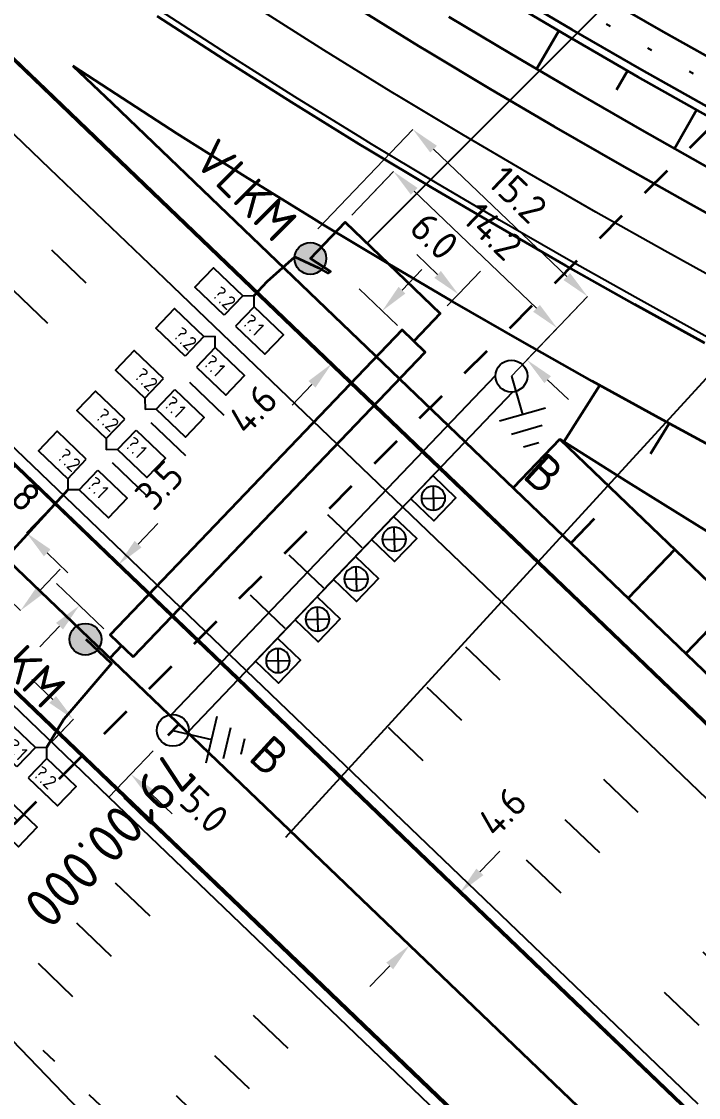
# Model space of a CAD drawing. Header units: metres. Extents: x 134219 to 139178, y 438661 to 444352.
# Drawn here: x 138218.7 to 138261.2, y 439516.9 to 439584.4 of the extents above; entities that cross this region are included whole.
import ezdxf
from ezdxf.enums import TextEntityAlignment as Align

# ---------------------------------------------------------------- set-up
doc = ezdxf.new("R2010")
doc.units = ezdxf.units.M
for name, pattern in [('13strp', [4, 1, -3]), ('30270strp', [3, 0.3, -2.7]), ('39strp', [12, 3, -9]), ('XX-FASEGRENS', [4, 2, -2])]:
    doc.linetypes.add(name, pattern=pattern)
doc.layers.get('DEFPOINTS').update_dxf_attribs({"color": 193})
for name, color, linetype, lineweight in [('N-WE-KG-FASEGRENS-G', 7, 'XX-FASEGRENS', 35), ('N-WE-KL-DATA-S', 10, 'Continuous', 25), ('N-WE-KL-DATA-T18', 1, 'Continuous', 18), ('N-WE-KL-DATA-T25', 7, 'Continuous', 25), ('N-WE-KL-ET_AARDING-S', 7, 'Continuous', 25), ('N-WE-KL-ET_AARDING_AARDELECTRODE-T18', 10, 'Continuous', 18), ('N-WE-KL-ET_AARDING_AARDELECTRODE-T25', 7, 'Continuous', 25), ('N-WE-KL-ET_HULPSTUK_MOF-S', 10, 'Continuous', 25), ('N-WE-KL-ET_LS_HULPSTUK_MOF-T18', 10, 'Continuous', 18), ('N-WE-KL-ET_LS_HULPSTUK_MOF-T25', 7, 'Continuous', 25), ('N-WE-KL-ET_LS_OV_KABEL-G', 10, 'KL-LS-OV-N', 35), ('N-WE-KL-ET_LS_OV_KABEL-M', 7, 'Continuous', 18), ('N-WE-KL-ET_MANTELBUIS-G', 10, 'Continuous', 35), ('N-WE-KL-MONITORING-T18', 1, 'Continuous', 25), ('N-WE-VW-BEWEGWIJZERING_DRAAGCONSTRUCTIE-PORTAAL-S', 10, 'Continuous', 25), ('N-WE-VW-BEWEGWIJZERING_DRAAGCONSTRUCTIE_PORTAAL_POER-S', 7, 'Continuous', 25), ('N-WE-VW-VS-S', 160, 'Continuous', 25), ('N-WE-VW-VS-T18', 10, 'Continuous', 18), ('N-WE-VW-VS-T25', 7, 'Continuous', 25), ('Utd-ondergr-nw', 8, '13strp', 35), ('X-XX-AL-AANPIJLING-S', 7, 'Continuous', 25)]:
    doc.layers.add(name, color=color, linetype=linetype, lineweight=lineweight)
doc.layers.add('N-WE-KL-MONITORING-T25', color=2, linetype='Continuous')
doc.layers.add('Utd-weg-nw', color=8, linetype='Continuous')
doc.styles.add('alm a2ee v011$0$rtw_iso', font='NLCS-ISO.ttf')
doc.styles.add('ISO18', font='NLCS-ISO.ttf')
doc.styles.add('ISO25', font='NLCS-ISO.ttf')
doc.styles.add('NLCS-ISO', font='NLCS-ISO.ttf')
doc.styles.add('NLCS_18', font='NLCS-ISO.ttf', dxfattribs={"height": 1.8})
doc.linetypes.add('KL-LS-OV-N', pattern='A,4,-1,[103,NLCS.SHX,S=0.75,R=0,X=0,Y=0],-1,4,-1.5,["0V",Standard,S=1,R=0,X=0,Y=-0.5],-3', length=14.5)
doc.dimstyles.new('NLCS_t18_pijl_Dimension_l3_h1', dxfattribs={"dimtxt": 1.8, "dimasz": 1.8, "dimexe": 2, "dimexo": 2, "dimgap": 0.7, "dimtad": 1, "dimdec": 1, "dimzin": 0, "dimdsep": 46, "dimtxsty": 'NLCS_18', "dimcen": 2.5, "dimdle": 2, "dimclrd": 256, "dimclre": 256, "dimclrt": 256, "dimadec": 1, "dimazin": 0, "dimtfac": 1, "dimtdec": 1, "dimtofl": 0, "dimtmove": 1, "dimatfit": 0, "dimfxl": 0, "dimtolj": 1, "dimtzin": 0, "dimlwd": 18, "dimlwe": 18, "dimarcsym": 0})

# ---------------------------------------------------------------- blocks, each defined once
blk = doc.blocks.new('SVW-BEWEGWIJZERING_DRAAGCONSTRUCTIE_PORTAAL_SIGNALERING (A2 79.100 HRL)')
for points in [[(-0.999, 0.04), (-21.341, -21.233)], [(0.085, -0.996), (-20.256, -22.27)]]:
    blk.add_lwpolyline(points)
blk = doc.blocks.new('SKL-DATA_SIGNAALGEVER_DYNAMISCH-SO')
blk.add_line((0, 2), (0, -2))
blk.add_lwpolyline([(0, -1), (0, 1), (-2, 1), (-2, -1)], close=True)
for points in [[(-0.47, -0.53), (-1.53, 0.53)], [(-0.47, 0.53), (-1.53, -0.53)]]:
    blk.add_lwpolyline(points)
blk.add_circle((-1, 0), 0.75)
at = {"layer": 'N-WE-KL-DATA-T18', "linetype": 'ByBlock', "style": 'NLCS-ISO', "flags": 1}
for tag, p in [('LEVERANCIER', (0, -6.431)), ('BEHOREND_BIJ_PORTAAL_(CONSTRUCTIENUMMER)', (0, -10.215)), ('LOCATIE', (0, -14)), ('TYPE_SIGNAALGEVER', (0, -17.784)), ('PB-ADRES', (0, -21.569)), ('RIJSTROOK_(1,2,3,ETC.)', (0, -25.353)), ('BPS-CODERING', (0, -29.138)), ('OVERIGE_OPMERKING(EN)_1', (0, -32.922)), ('OVERIGE_OPMERKING(EN)_2', (0, -36.707))]:
    blk.add_attdef(tag, p, '', height=1.8, dxfattribs=at)
at = {"layer": 'N-WE-KL-DATA-T25', "linetype": 'ByBlock', "style": 'NLCS-ISO'}
blk.add_attdef('OMSCHRIJVING_T.B.V._LEGENDA', (0, 4.715), '', height=2.5, dxfattribs=at)
blk = doc.blocks.new('SVW-TDI_HULP_DETECTIELUS-SO')
blk.add_line((0.5, 0.5), (0, 0))
at = {"color": 0, "linetype": 'ByBlock'}
blk.add_lwpolyline([(0.5, 2.192), (3.038, 2.192), (3.038, 0.5), (0.5, 0.5)], close=True, dxfattribs=at)
at = {"layer": 'N-WE-VW-VS-T18', "linetype": 'ByBlock', "style": 'NLCS-ISO', "flags": 1}
for tag, p in [('OMSCHRIJVING_LEGENDA', (7.741, -6.192)), ('NABIJ_PORTAAL', (7.741, -9.976)), ('LOCATIE', (7.741, -13.761)), ('RIJSTROKEN', (7.741, -17.545)), ('OVERIGE_OPMERKING(EN)_1', (7.741, -21.33)), ('OVERIGE_OPMERKING(EN)_2', (7.741, -25.114))]:
    blk.add_attdef(tag, p, '', height=1.8, dxfattribs=at)
at = {"layer": 'N-WE-VW-VS-T25', "linetype": 'ByBlock', "style": 'NLCS-ISO'}
blk.add_attdef('LUSNUMMER', text='', height=1.8, dxfattribs=at).set_placement((2.264, 1.346), align=Align.MIDDLE)
blk = doc.blocks.new('SKL-ET_HULP_VERGROTELUSKOPPELMOF-SO')
at = {"ltscale": 10}
h = blk.add_hatch(color=256, dxfattribs=at)
edge = h.paths.add_edge_path()
edge.add_arc((0, 0), 1, 0, 360)
blk.add_circle((0, 0), 1)
at = {"layer": 'N-WE-KL-ET_LS_HULPSTUK_MOF-T18', "style": 'NLCS-ISO', "flags": 1}
for tag, p in [('OMSCHRIJVING_LEGENDA', (0, -8.431)), ('CONSTRUCTIENUMMER', (0, -12.215)), ('LOCATIE', (0, -16)), ('AANTAL_LUSPAREN', (0, -19.784)), ('POSITIE_X', (0, -23.569)), ('POSITIE_Y', (0, -27.353)), ('OVERIGE_OPMERKING(EN)_1', (0, -31.138)), ('OVERIGE_OPMERKING(EN)_2', (0, -34.922))]:
    blk.add_attdef(tag, p, '', height=1.8, dxfattribs=at)
at = {"layer": 'N-WE-KL-ET_LS_HULPSTUK_MOF-T25', "style": 'NLCS-ISO'}
blk.add_attdef('SOORT_MOF', (0, 2.715), '', height=2.25, dxfattribs=at)
blk = doc.blocks.new('SKL-ET_AARDING_AARDELEKTRODE-SO (1)')
for points in [[(2.5, 1.5), (2.5, -1.5)], [(3.5, 1), (3.5, -1)], [(0, 0), (2.5, 0)], [(4.5, -0.5), (4.5, 0.5)]]:
    blk.add_lwpolyline(points)
at = {"layer": 'N-WE-KL-ET_AARDING_AARDELECTRODE-T18', "style": 'NLCS-ISO', "flags": 1}
for tag, p in [('OMSCHRIJVING_LEGENDA', (0, -8.635)), ('CONSTRUCTIENUMMER', (0, -12.42)), ('LOCATIE', (0, -16.204)), ('OVERIGE_OPMERKING(EN)_1', (0, -19.989)), ('OVERIGE_OPMERKING(EN)_2', (0, -23.773))]:
    blk.add_attdef(tag, p, '', height=1.8, dxfattribs=at)
at = {"layer": 'N-WE-KL-ET_AARDING_AARDELECTRODE-T25', "style": 'NLCS-ISO'}
blk.add_attdef('TYPE_SYMBOOL', (0, 4.405), '', height=2.25, dxfattribs=at)
blk = doc.blocks.new('SVW-BEWEGWIJZERING_DRAAGCONSTRUCTIE_PORTAAL_POER-SO (1)')
blk.add_circle((0, 0), 1)
at = {"layer": 'N-WE-KL-MONITORING-T18', "style": 'ISO18', "flags": 1}
for tag, p in [('OMSCHRIJVING_LEGENDA', (0, 28.559)), ('CONSTRUCTIENUMMER', (0, 24.775)), ('LOCATIE', (0, 20.99)), ('TYPE_POER', (0, 17.206)), ('POSITIE_POER', (0, 13.421)), ('OVERIGE_OPMERKING(EN)_1', (0, 9.637)), ('OVERIGE_OPMERKING(EN)_2', (0, 5.852))]:
    blk.add_attdef(tag, p, '', height=1.8, dxfattribs=at)
blk = doc.blocks.new('SVW-BEWEGWIJZERING_DRAAGCONSTRUCTIE_PORTAAL (1)')
blk.add_circle((0, 0), 1)
at = {"layer": 'N-WE-KL-MONITORING-T18', "style": 'ISO18', "flags": 1}
for tag, p in [('OMSCHRIJVING_LEGENDA', (9, -7.431)), ('CONSTRUCTIENUMMER', (9, -11.215)), ('LOCATIE', (9, -15)), ('LENGTE_PORTAAL', (9, -18.784)), ('TYPE_PORTAAL', (9, -22.569)), ('BPS-CODERING', (9, -26.353)), ('OVERIGE_OPMERKING(EN)_1', (9, -30.138)), ('OVERIGE_OPMERKING(EN)_2', (9, -33.922))]:
    blk.add_attdef(tag, p, '', height=1.8, dxfattribs=at)
blk = doc.blocks.new('*D505')
at = {"layer": 'DEFPOINTS', "color": 0, "transparency": 16777216}
for p in [(138246.256, 439529.756), (138243.091, 439526.455), (138243.091, 439526.455)]:
    blk.add_point(p, dxfattribs=at)
at = {"layer": 'N-WE-KL-ET_LS_OV_KABEL-M', "linetype": 'Continuous', "lineweight": 18, "transparency": 16777216}
for p, q in [((138247.502, 439531.056), (138248.748, 439532.355)), ((138241.845, 439525.155), (138240.599, 439523.856))]:
    blk.add_line(p, q, dxfattribs=at)
at = {"layer": 'N-WE-KL-ET_LS_OV_KABEL-M', "lineweight": 18, "transparency": 16777216}
for p, q in [((138246.256, 439529.756), (138244.813, 439531.141)), ((138243.091, 439526.455), (138241.647, 439527.839))]:
    blk.add_line(p, q, dxfattribs=at)
at = {"layer": 'N-WE-KL-ET_LS_OV_KABEL-M', "transparency": 16777216}
for points in [[(138247.286, 439531.263), (138247.719, 439530.848), (138246.256, 439529.756)], [(138241.628, 439525.363), (138242.062, 439524.948), (138243.091, 439526.455)]]:
    blk.add_solid(points, dxfattribs=at)
at = {"layer": 'N-WE-KL-ET_LS_OV_KABEL-M', "transparency": 16777216, "insert": (138248.904, 439534.83), "char_height": 1.8, "attachment_point": 5, "rotation": 46.20578, "style": 'NLCS_18'}
blk.add_mtext('\\A1;4.6', dxfattribs=at)
blk = doc.blocks.new('*D490')
at = {"layer": 'DEFPOINTS', "color": 0, "transparency": 16777216}
for p in [(138246.154, 439567.299), (138246.154, 439567.299), (138250.457, 439563.184)]:
    blk.add_point(p, dxfattribs=at)
at = {"layer": 'N-WE-KL-ET_LS_OV_KABEL-M', "linetype": 'Continuous', "lineweight": 18, "transparency": 16777216}
for p, q in [((138244.853, 439568.543), (138243.552, 439569.787)), ((138251.758, 439561.94), (138253.059, 439560.696))]:
    blk.add_line(p, q, dxfattribs=at)
at = {"layer": 'N-WE-KL-ET_LS_OV_KABEL-M', "lineweight": 18, "transparency": 16777216}
for p, q in [((138246.154, 439567.299), (138247.536, 439568.745)), ((138250.457, 439563.184), (138251.84, 439564.63))]:
    blk.add_line(p, q, dxfattribs=at)
at = {"layer": 'N-WE-KL-ET_LS_OV_KABEL-M', "transparency": 16777216}
for points in [[(138245.06, 439568.76), (138244.645, 439568.326), (138246.154, 439567.299)], [(138251.966, 439562.157), (138251.551, 439561.724), (138250.457, 439563.184)]]:
    blk.add_solid(points, dxfattribs=at)
at = {"layer": 'N-WE-KL-ET_LS_OV_KABEL-M', "transparency": 16777216, "insert": (138244.647, 439570.954), "char_height": 1.8, "attachment_point": 5, "rotation": 316.28344, "style": 'NLCS_18'}
blk.add_mtext('\\A1;6.0', dxfattribs=at)
blk = doc.blocks.new('*D491')
at = {"layer": 'DEFPOINTS', "color": 0, "transparency": 16777216}
for p in [(138242.079, 439575.004), (138242.079, 439575.004), (138252.359, 439565.174)]:
    blk.add_point(p, dxfattribs=at)
at = {"layer": 'N-WE-KL-ET_LS_OV_KABEL-M', "lineweight": 18, "transparency": 16777216}
for p, q in [((138242.079, 439575.004), (138240.697, 439573.558)), ((138252.359, 439565.174), (138250.977, 439563.728))]:
    blk.add_line(p, q, dxfattribs=at)
at = {"layer": 'N-WE-KL-ET_LS_OV_KABEL-M', "linetype": 'Continuous', "lineweight": 18, "transparency": 16777216}
blk.add_line((138251.058, 439566.418), (138243.38, 439573.76), dxfattribs=at)
at = {"layer": 'N-WE-KL-ET_LS_OV_KABEL-M', "transparency": 16777216}
for points in [[(138243.587, 439573.976), (138243.172, 439573.543), (138242.079, 439575.004)], [(138251.266, 439566.634), (138250.851, 439566.201), (138252.359, 439565.174)]]:
    blk.add_solid(points, dxfattribs=at)
at = {"layer": 'N-WE-KL-ET_LS_OV_KABEL-M', "transparency": 16777216, "insert": (138248.325, 439571.245), "char_height": 1.8, "attachment_point": 5, "rotation": 316.28344, "style": 'NLCS_18'}
blk.add_mtext('\\A1;14.2', dxfattribs=at)
blk = doc.blocks.new('*D492')
at = {"layer": 'DEFPOINTS', "color": 0, "transparency": 16777216}
for p in [(138243.298, 439577.646), (138243.298, 439577.646), (138254.261, 439567.163)]:
    blk.add_point(p, dxfattribs=at)
at = {"layer": 'N-WE-KL-ET_LS_OV_KABEL-M', "lineweight": 18, "transparency": 16777216}
for p, q in [((138243.298, 439577.646), (138241.916, 439576.201)), ((138254.261, 439567.163), (138252.879, 439565.717))]:
    blk.add_line(p, q, dxfattribs=at)
at = {"layer": 'N-WE-KL-ET_LS_OV_KABEL-M', "linetype": 'Continuous', "lineweight": 18, "transparency": 16777216}
blk.add_line((138252.961, 439568.407), (138244.599, 439576.402), dxfattribs=at)
at = {"layer": 'N-WE-KL-ET_LS_OV_KABEL-M', "transparency": 16777216}
for points in [[(138244.806, 439576.619), (138244.391, 439576.185), (138243.298, 439577.646)], [(138253.168, 439568.624), (138252.753, 439568.19), (138254.261, 439567.163)]]:
    blk.add_solid(points, dxfattribs=at)
at = {"layer": 'N-WE-KL-ET_LS_OV_KABEL-M', "transparency": 16777216, "insert": (138249.885, 439573.561), "char_height": 1.8, "attachment_point": 5, "rotation": 316.28344, "style": 'NLCS_18'}
blk.add_mtext('\\A1;15.2', dxfattribs=at)
blk = doc.blocks.new('*D493')
at = {"layer": 'DEFPOINTS', "color": 0, "transparency": 16777216}
for p in [(138241.372, 439566.256), (138241.372, 439566.256), (138238.209, 439562.949)]:
    blk.add_point(p, dxfattribs=at)
at = {"layer": 'N-WE-KL-ET_LS_OV_KABEL-M', "linetype": 'Continuous', "lineweight": 18, "transparency": 16777216}
for p, q in [((138242.616, 439567.557), (138243.86, 439568.858)), ((138236.965, 439561.648), (138235.721, 439560.347))]:
    blk.add_line(p, q, dxfattribs=at)
at = {"layer": 'N-WE-KL-ET_LS_OV_KABEL-M', "lineweight": 18, "transparency": 16777216}
for p, q in [((138241.372, 439566.256), (138239.926, 439567.639)), ((138238.209, 439562.949), (138236.764, 439564.331))]:
    blk.add_line(p, q, dxfattribs=at)
at = {"layer": 'N-WE-KL-ET_LS_OV_KABEL-M', "transparency": 16777216}
for points in [[(138242.399, 439567.765), (138242.833, 439567.35), (138241.372, 439566.256)], [(138236.748, 439561.855), (138237.182, 439561.44), (138238.209, 439562.949)]]:
    blk.add_solid(points, dxfattribs=at)
at = {"layer": 'N-WE-KL-ET_LS_OV_KABEL-M', "transparency": 16777216, "insert": (138233.255, 439560.083), "char_height": 1.8, "attachment_point": 5, "rotation": 46.28344, "style": 'NLCS_18'}
blk.add_mtext('\\A1;4.6', dxfattribs=at)
blk = doc.blocks.new('*D412')
at = {"layer": 'DEFPOINTS', "color": 0, "transparency": 16777216}
for p in [(138215.603, 439555.634, 1.414), (138215.603, 439555.634), (138219.048, 439552.321, 1.414)]:
    blk.add_point(p, dxfattribs=at)
at = {"layer": 'N-WE-KL-ET_LS_OV_KABEL-M', "linetype": 'Continuous', "lineweight": 18, "transparency": 16777216}
for p, q in [((138214.305, 439556.882), (138213.008, 439558.13)), ((138220.345, 439551.073), (138221.642, 439549.825))]:
    blk.add_line(p, q, dxfattribs=at)
at = {"layer": 'N-WE-KL-ET_LS_OV_KABEL-M', "lineweight": 18, "transparency": 16777216}
for p, q in [((138215.857, 439555.899), (138216.989, 439557.076)), ((138219.302, 439552.586), (138220.434, 439553.762))]:
    blk.add_line(p, q, dxfattribs=at)
at = {"layer": 'N-WE-KL-ET_LS_OV_KABEL-M', "transparency": 16777216}
for points in [[(138214.513, 439557.098), (138214.097, 439556.666), (138215.603, 439555.634)], [(138220.553, 439551.289), (138220.137, 439550.857), (138219.048, 439552.321)]]:
    blk.add_solid(points, dxfattribs=at)
at = {"layer": 'N-WE-KL-ET_LS_OV_KABEL-M', "transparency": 16777216, "insert": (138218.354, 439555.208), "char_height": 1.8, "attachment_point": 5, "rotation": 316.11349, "style": 'NLCS_18'}
blk.add_mtext('\\A1;4.8', dxfattribs=at)
blk = doc.blocks.new('*D413')
at = {"layer": 'DEFPOINTS', "color": 0, "transparency": 16777216}
for p in [(138218.665, 439547.447), (138218.665, 439547.447), (138216.007, 439544.683)]:
    blk.add_point(p, dxfattribs=at)
at = {"layer": 'N-WE-KL-ET_LS_OV_KABEL-M', "linetype": 'Continuous', "lineweight": 18, "transparency": 16777216}
for p, q in [((138219.913, 439548.744), (138221.161, 439550.041)), ((138214.759, 439543.386), (138213.512, 439542.089))]:
    blk.add_line(p, q, dxfattribs=at)
at = {"layer": 'N-WE-KL-ET_LS_OV_KABEL-M', "lineweight": 18, "transparency": 16777216}
for p, q in [((138218.665, 439547.447), (138217.224, 439548.833)), ((138216.007, 439544.683), (138214.566, 439546.07))]:
    blk.add_line(p, q, dxfattribs=at)
at = {"layer": 'N-WE-KL-ET_LS_OV_KABEL-M', "transparency": 16777216}
for points in [[(138219.697, 439548.952), (138220.129, 439548.536), (138218.665, 439547.447)], [(138214.543, 439543.594), (138214.976, 439543.178), (138216.007, 439544.683)]]:
    blk.add_solid(points, dxfattribs=at)
at = {"layer": 'N-WE-KL-ET_LS_OV_KABEL-M', "transparency": 16777216, "insert": (138211.138, 439541.929), "char_height": 1.8, "attachment_point": 5, "rotation": 46.11349, "style": 'NLCS_18'}
blk.add_mtext('\\A1;3.8', dxfattribs=at)
blk = doc.blocks.new('*D414')
at = {"layer": 'DEFPOINTS', "color": 0, "transparency": 16777216}
for p in [(138224.806, 439550.322), (138222.365, 439547.776), (138222.365, 439547.776)]:
    blk.add_point(p, dxfattribs=at)
at = {"layer": 'N-WE-KL-ET_LS_OV_KABEL-M', "linetype": 'Continuous', "lineweight": 18, "transparency": 16777216}
for p, q in [((138226.052, 439551.621), (138227.298, 439552.921)), ((138221.119, 439546.476), (138219.873, 439545.177))]:
    blk.add_line(p, q, dxfattribs=at)
at = {"layer": 'N-WE-KL-ET_LS_OV_KABEL-M', "lineweight": 18, "transparency": 16777216}
for p, q in [((138224.806, 439550.322), (138223.363, 439551.706)), ((138222.365, 439547.776), (138220.921, 439549.16))]:
    blk.add_line(p, q, dxfattribs=at)
at = {"layer": 'N-WE-KL-ET_LS_OV_KABEL-M', "transparency": 16777216}
for points in [[(138225.835, 439551.829), (138226.268, 439551.414), (138224.806, 439550.322)], [(138220.902, 439546.684), (138221.336, 439546.269), (138222.365, 439547.776)]]:
    blk.add_solid(points, dxfattribs=at)
at = {"layer": 'N-WE-KL-ET_LS_OV_KABEL-M', "transparency": 16777216, "insert": (138227.387, 439555.325), "char_height": 1.8, "attachment_point": 5, "rotation": 46.20578, "style": 'NLCS_18'}
blk.add_mtext('\\A1;3.5', dxfattribs=at)
blk = doc.blocks.new('*D415')
at = {"layer": 'DEFPOINTS', "color": 0, "transparency": 16777216}
for p in [(138221.989, 439540.632), (138221.989, 439540.632), (138225.596, 439537.183)]:
    blk.add_point(p, dxfattribs=at)
at = {"layer": 'N-WE-KL-ET_LS_OV_KABEL-M', "linetype": 'Continuous', "lineweight": 18, "transparency": 16777216}
for p, q in [((138220.688, 439541.876), (138219.387, 439543.12)), ((138226.897, 439535.939), (138228.198, 439534.695))]:
    blk.add_line(p, q, dxfattribs=at)
at = {"layer": 'N-WE-KL-ET_LS_OV_KABEL-M', "lineweight": 18, "transparency": 16777216}
for p, q in [((138221.989, 439540.632), (138220.607, 439539.187)), ((138225.596, 439537.183), (138224.214, 439535.738))]:
    blk.add_line(p, q, dxfattribs=at)
at = {"layer": 'N-WE-KL-ET_LS_OV_KABEL-M', "transparency": 16777216}
for points in [[(138220.895, 439542.093), (138220.481, 439541.659), (138221.989, 439540.632)], [(138227.104, 439536.156), (138226.689, 439535.722), (138225.596, 439537.183)]]:
    blk.add_solid(points, dxfattribs=at)
at = {"layer": 'N-WE-KL-ET_LS_OV_KABEL-M', "transparency": 16777216, "insert": (138230.212, 439534.983), "char_height": 1.8, "attachment_point": 5, "rotation": 316.28344, "style": 'NLCS_18'}
blk.add_mtext('\\A1;5.0', dxfattribs=at)

msp = doc.modelspace()

# ---------------------------------------------------------------- linework, layer by layer
at = {"layer": 'N-WE-KG-FASEGRENS-G'}
msp.add_line((138293.195, 439608.992), (138144.513, 439460.316), dxfattribs=at)
at = {"layer": 'N-WE-KL-ET_LS_OV_KABEL-G', "flags": 128}
for points, elevation in [([(138165.545, 439600.739), (138425.823, 439351.408), (138520.256, 439261.976), (138566.891, 439216.723), (138597.648, 439187.422)], 1.379), ([(138233.326, 439567.218), (138234.146, 439568.101), (138235.889, 439569.658), (138237.374, 439568.962), (138237.964, 439568.628), (138238.126, 439568.729), (138236.865, 439569.547), (138239.042, 439571.817), (138245.008, 439566.097), (138243.349, 439564.366)], 1.414), ([(138221.645, 439555.021), (138217.549, 439550.555)], 1.414), ([(138222.759, 439545.654), (138224.378, 439544.141), (138221.38, 439540.643), (138220.312, 439538.878)], 2.001)]:
    msp.add_lwpolyline(points, dxfattribs=dict(at, elevation=elevation))
msp.add_lwpolyline([(138225.01, 439545.239), (138224.278, 439544.475)], dxfattribs=at)
at = {"layer": 'N-WE-KL-ET_LS_OV_KABEL-M'}
for points, elevation in [([(138237.322, 439571.396), (138243.298, 439577.646)], 1.414), ([(138239.466, 439572.272), (138242.079, 439575.004)], 0.713), ([(138219.048, 439552.321), (138221.645, 439555.021)], 1.414)]:
    msp.add_lwpolyline(points, dxfattribs=dict(at, elevation=elevation))
for points in [[(138245.455, 439566.568), (138246.154, 439567.299)], [(138249.484, 439562.166), (138254.261, 439567.163)], [(138242.326, 439565.344), (138241.372, 439566.256)], [(138223.896, 439546.307), (138222.365, 439547.776)], [(138221.989, 439540.632), (138220.805, 439539.393)], [(138226.995, 439538.647), (138225.596, 439537.183)]]:
    msp.add_lwpolyline(points, dxfattribs=at)
at = {"layer": 'N-WE-KL-ET_MANTELBUIS-G', "flags": 128}
msp.add_lwpolyline([(138225.732, 439544.547), (138244.071, 439563.674), (138242.627, 439565.058), (138224.289, 439545.931)], close=True, dxfattribs=at)
at = {"layer": 'Utd-ondergr-nw', "color": 7, "linetype": 'Continuous'}
msp.add_line((138228.613, 439540.327), (138227.921, 439539.605), dxfattribs=at)
at = {"layer": 'Utd-ondergr-nw', "linetype": 'Continuous', "flags": 128}
for points in [[(138161.418, 439636.477), (138165.06, 439632.985), (138172.279, 439626.064), (138179.497, 439619.143), (138186.715, 439612.223), (138193.934, 439605.302), (138201.152, 439598.381), (138208.37, 439591.46), (138215.589, 439584.54), (138222.807, 439577.619), (138230.025, 439570.698), (138237.243, 439563.778), (138244.462, 439556.857), (138251.68, 439549.936), (138258.898, 439543.016), (138266.117, 439536.095), (138273.335, 439529.174), (138280.553, 439522.253), (138287.772, 439515.333)], [(138162.839, 439635.212), (138165.109, 439633.035), (138172.327, 439626.115), (138179.545, 439619.194), (138186.764, 439612.273), (138193.982, 439605.352), (138201.2, 439598.432), (138208.419, 439591.511), (138215.637, 439584.59), (138222.855, 439577.67), (138230.074, 439570.749), (138237.292, 439563.828), (138244.51, 439556.907), (138251.728, 439549.987), (138258.947, 439543.066), (138266.165, 439536.145), (138273.383, 439529.225), (138280.602, 439522.304), (138287.82, 439515.383)], [(138152.43, 439619.811), (138159.648, 439612.891), (138166.867, 439605.97), (138174.085, 439599.049), (138181.303, 439592.128), (138188.522, 439585.208), (138195.74, 439578.287), (138202.958, 439571.366), (138210.177, 439564.446), (138217.395, 439557.525), (138224.613, 439550.604), (138231.831, 439543.684), (138239.05, 439536.763), (138246.268, 439529.842), (138253.486, 439522.921), (138260.705, 439516.001)], [(138152.382, 439619.761), (138159.6, 439612.84), (138166.818, 439605.919), (138174.037, 439598.999), (138181.255, 439592.078), (138188.473, 439585.157), (138195.691, 439578.237), (138202.91, 439571.316), (138210.128, 439564.395), (138217.346, 439557.474), (138224.565, 439550.554), (138231.783, 439543.633), (138239.001, 439536.712), (138246.22, 439529.792), (138253.438, 439522.871), (138260.656, 439515.95)], [(138261.86, 439578.449), (138257.427, 439580.943), (138253.023, 439583.489), (138248.649, 439586.085)], [(138262.103, 439578.886), (138257.675, 439581.377), (138253.276, 439583.92), (138248.906, 439586.514)], [(138263.438, 439581.29), (138259.037, 439583.766), (138254.666, 439586.293)], [(138265.078, 439570.55), (138260.746, 439572.945), (138256.439, 439575.371), (138252.157, 439577.832), (138248.181, 439580.166), (138244.232, 439582.536), (138243.682, 439582.871), (138239.489, 439585.457)], [(138261.619, 439564.236), (138257.239, 439566.657), (138252.879, 439569.112), (138248.54, 439571.606), (138244.507, 439573.974), (138240.496, 439576.382), (138239.936, 439576.722), (138235.676, 439579.35), (138231.445, 439582.025), (138227.244, 439584.746)], [(138261.989, 439575.172), (138257.699, 439577.587), (138253.438, 439580.036), (138249.483, 439582.359), (138245.556, 439584.716)], [(138251.06, 439581.433), (138252.465, 439583.82)], [(138221.963, 439581.642), (138224.412, 439579.294), (138231.631, 439572.373), (138238.849, 439565.452), (138246.067, 439558.532), (138253.286, 439551.611), (138260.504, 439544.69), (138267.722, 439537.77), (138274.941, 439530.849), (138282.159, 439523.928), (138289.377, 439517.007), (138296.595, 439510.087), (138303.814, 439503.166), (138311.032, 439496.245), (138318.25, 439489.325), (138325.469, 439482.404), (138332.687, 439475.483), (138339.905, 439468.562), (138347.124, 439461.642), (138354.342, 439454.721), (138361.56, 439447.8), (138368.778, 439440.88), (138375.997, 439433.959), (138383.215, 439427.038)], [(138263.404, 439557.006), (138258.976, 439559.413), (138254.56, 439561.853), (138250.16, 439564.331), (138245.777, 439566.85), (138241.699, 439569.245), (138237.641, 439571.68), (138237.075, 439572.025), (138232.762, 439574.685), (138228.48, 439577.392), (138224.228, 439580.147), (138221.963, 439581.642)], [(138256.074, 439580.122), (138256.767, 439581.325)], [(138259.727, 439576.445), (138261.098, 439578.878)], [(138252.784, 439558.037), (138255.027, 439561.595)], [(138258.207, 439557.282), (138259.396, 439559.184)], [(138252.528, 439558.198), (138249.6, 439555.144)], [(138327.41, 439511.834), (138325.197, 439513.469), (138322.947, 439515.083), (138320.661, 439516.677), (138318.032, 439518.462), (138315.363, 439520.225), (138312.658, 439521.969), (138309.919, 439523.697), (138307.151, 439525.411), (138304.354, 439527.114), (138301.532, 439528.809), (138298.688, 439530.5), (138295.823, 439532.189), (138294.71, 439532.843), (138287.146, 439537.219), (138278.426, 439542.251), (138274.097, 439544.854), (138269.78, 439547.495), (138267.096, 439549.142), (138265.461, 439550.147), (138261.143, 439552.813), (138256.83, 439555.496), (138252.528, 439558.198)], [(138252.528, 439558.198), (138256.213, 439554.664), (138263.431, 439547.744), (138270.65, 439540.823), (138277.868, 439533.902), (138285.086, 439526.981), (138292.305, 439520.061), (138299.523, 439513.14), (138306.741, 439506.219), (138313.959, 439499.299), (138321.178, 439492.378), (138328.396, 439485.457), (138335.614, 439478.537), (138342.833, 439471.616), (138350.051, 439464.695), (138357.269, 439457.774), (138364.488, 439450.854), (138371.706, 439443.933), (138378.924, 439437.012), (138386.142, 439430.092), (138390.256, 439426.147), (138393.361, 439423.171), (138398.197, 439418.534)], [(138254.673, 439553.211), (138253.209, 439551.684)], [(138259.746, 439551.277), (138256.819, 439548.224)], [(138210.267, 439550.09), (138217.485, 439543.169), (138224.703, 439536.249), (138231.921, 439529.328), (138239.14, 439522.407), (138246.358, 439515.487), (138253.576, 439508.566), (138260.795, 439501.645), (138268.013, 439494.725), (138275.231, 439487.804), (138282.45, 439480.883), (138289.668, 439473.962), (138296.886, 439467.042), (138304.104, 439460.121), (138311.323, 439453.2), (138318.541, 439446.28), (138325.759, 439439.359), (138332.978, 439432.438), (138340.196, 439425.517), (138347.414, 439418.597), (138354.633, 439411.676), (138361.851, 439404.755), (138369.069, 439397.835), (138373.892, 439393.211)], [(138210.315, 439550.141), (138217.533, 439543.22), (138224.752, 439536.299), (138231.97, 439529.379), (138239.188, 439522.458), (138246.406, 439515.537), (138253.625, 439508.616), (138260.843, 439501.696), (138268.061, 439494.775), (138275.28, 439487.854), (138282.498, 439480.934), (138289.716, 439474.013), (138296.935, 439467.092), (138304.153, 439460.172), (138311.371, 439453.251), (138318.589, 439446.33), (138325.808, 439439.409), (138333.026, 439432.489), (138340.244, 439425.568), (138347.463, 439418.647), (138354.681, 439411.727), (138361.899, 439404.806), (138369.118, 439397.885), (138373.94, 439393.261)], [(138261.891, 439546.29), (138260.428, 439544.763)]]:
    msp.add_lwpolyline(points, dxfattribs=at)
at = {"layer": 'Utd-weg-nw', "linetype": '39strp', "flags": 128}
for points in [[(138073.359, 439711.277), (138073.631, 439711.016), (138080.849, 439704.096), (138088.068, 439697.175), (138095.286, 439690.254), (138102.504, 439683.334), (138109.722, 439676.413), (138116.941, 439669.492), (138124.159, 439662.572), (138131.377, 439655.651), (138138.596, 439648.73), (138145.814, 439641.809), (138153.032, 439634.889), (138160.251, 439627.968), (138167.469, 439621.047), (138174.687, 439614.127), (138181.905, 439607.206), (138189.124, 439600.285), (138196.342, 439593.364), (138203.56, 439586.444), (138210.779, 439579.523), (138217.997, 439572.602), (138225.215, 439565.682), (138232.434, 439558.761), (138239.652, 439551.84), (138246.87, 439544.92), (138254.088, 439537.999), (138261.307, 439531.078), (138268.525, 439524.157), (138275.743, 439517.237), (138282.962, 439510.316), (138290.18, 439503.395), (138297.398, 439496.475), (138304.617, 439489.554), (138311.835, 439482.633), (138319.053, 439475.713), (138326.271, 439468.792), (138333.49, 439461.871), (138340.708, 439454.95), (138347.926, 439448.03), (138355.145, 439441.109), (138362.363, 439434.188), (138369.581, 439427.268), (138376.8, 439420.347), (138384.018, 439413.426), (138388.856, 439408.788)], [(138070.937, 439708.751), (138071.209, 439708.49), (138078.427, 439701.569), (138085.645, 439694.649), (138092.864, 439687.728), (138100.082, 439680.807), (138107.3, 439673.887), (138114.518, 439666.966), (138121.737, 439660.045), (138128.955, 439653.124), (138136.173, 439646.204), (138143.392, 439639.283), (138150.61, 439632.362), (138157.828, 439625.442), (138165.047, 439618.521), (138172.265, 439611.6), (138179.483, 439604.679), (138186.701, 439597.759), (138193.92, 439590.838), (138201.138, 439583.917), (138208.356, 439576.997), (138215.575, 439570.076), (138222.793, 439563.155), (138230.011, 439556.235), (138237.23, 439549.314), (138244.448, 439542.393), (138251.666, 439535.472), (138258.884, 439528.552), (138266.103, 439521.631), (138273.321, 439514.71), (138280.539, 439507.79), (138287.758, 439500.869), (138294.976, 439493.948), (138302.194, 439487.028), (138309.413, 439480.107), (138316.631, 439473.186), (138323.849, 439466.265), (138331.067, 439459.345), (138338.286, 439452.424), (138345.504, 439445.503), (138352.722, 439438.583), (138359.941, 439431.662), (138367.159, 439424.741), (138374.377, 439417.82), (138381.596, 439410.9), (138386.428, 439406.267)], [(138068.514, 439706.225), (138068.786, 439705.964), (138076.005, 439699.043), (138083.223, 439692.122), (138090.441, 439685.202), (138097.66, 439678.281), (138104.878, 439671.36), (138112.096, 439664.439), (138119.315, 439657.519), (138126.533, 439650.598), (138133.751, 439643.677), (138140.969, 439636.757), (138148.188, 439629.836), (138155.406, 439622.915), (138162.624, 439615.994), (138169.843, 439609.074), (138177.061, 439602.153), (138184.279, 439595.232), (138191.498, 439588.312), (138198.716, 439581.391), (138205.934, 439574.47), (138213.152, 439567.55), (138220.371, 439560.629), (138227.589, 439553.708), (138234.807, 439546.787), (138242.026, 439539.867), (138249.244, 439532.946), (138256.462, 439526.025), (138263.681, 439519.105), (138270.899, 439512.184), (138278.117, 439505.263), (138285.335, 439498.343), (138292.554, 439491.422), (138299.772, 439484.501), (138306.99, 439477.58), (138314.209, 439470.66), (138321.427, 439463.739), (138328.645, 439456.818), (138335.864, 439449.898), (138343.082, 439442.977), (138350.3, 439436.056), (138357.518, 439429.135), (138364.737, 439422.215), (138371.955, 439415.294), (138379.173, 439408.373), (138384, 439403.746)], [(138207.291, 439546.986), (138214.509, 439540.066), (138221.727, 439533.145), (138228.946, 439526.224), (138236.164, 439519.303), (138243.382, 439512.383), (138250.6, 439505.462), (138257.819, 439498.541), (138265.037, 439491.621), (138272.255, 439484.7), (138279.474, 439477.779), (138286.692, 439470.859), (138293.91, 439463.938), (138301.129, 439457.017), (138308.347, 439450.096), (138315.565, 439443.176), (138322.783, 439436.255), (138330.002, 439429.334), (138337.22, 439422.414), (138344.438, 439415.493), (138351.657, 439408.572), (138358.875, 439401.651), (138366.093, 439394.731), (138370.917, 439390.106)], [(138204.868, 439544.46), (138212.087, 439537.539), (138219.305, 439530.618), (138226.523, 439523.698), (138233.742, 439516.777), (138240.96, 439509.856), (138248.178, 439502.936), (138255.396, 439496.015), (138262.615, 439489.094), (138269.833, 439482.174), (138277.051, 439475.253), (138284.27, 439468.332), (138291.488, 439461.411), (138298.706, 439454.491), (138305.925, 439447.57), (138313.143, 439440.649), (138320.361, 439433.729), (138327.579, 439426.808), (138334.798, 439419.887), (138342.016, 439412.966), (138349.234, 439406.046), (138356.453, 439399.125), (138363.671, 439392.204), (138368.496, 439387.579)], [(138202.446, 439541.933), (138209.664, 439535.013), (138216.883, 439528.092), (138224.101, 439521.171), (138231.319, 439514.251), (138238.538, 439507.33), (138245.756, 439500.409), (138252.974, 439493.489), (138260.193, 439486.568), (138267.411, 439479.647), (138274.629, 439472.726), (138281.847, 439465.806), (138289.066, 439458.885), (138296.284, 439451.964), (138303.502, 439445.044), (138310.721, 439438.123), (138317.939, 439431.202), (138325.157, 439424.281), (138332.376, 439417.361), (138339.594, 439410.44), (138346.812, 439403.519), (138354.03, 439396.599), (138361.249, 439389.678), (138366.074, 439385.051)]]:
    msp.add_lwpolyline(points, dxfattribs=at)
at = {"layer": 'Utd-weg-nw', "linetype": '30270strp', "flags": 128}
msp.add_lwpolyline([(138450.822, 439496.507), (138450.642, 439496.721), (138450.134, 439497.328), (138448.806, 439498.858), (138447.428, 439500.342), (138445.999, 439501.778), (138444.522, 439503.165), (138443.151, 439504.371), (138441.743, 439505.535), (138440.299, 439506.655), (138438.822, 439507.73), (138437.313, 439508.759), (138435.772, 439509.741), (138434.203, 439510.676), (138432.605, 439511.561), (138430.98, 439512.397), (138429.331, 439513.183), (138427.554, 439513.961), (138425.753, 439514.681), (138423.929, 439515.341), (138422.084, 439515.942), (138420.736, 439516.344), (138418.48, 439516.96), (138416.209, 439517.511), (138413.922, 439517.996), (138411.622, 439518.415), (138410.451, 439518.602), (138407.503, 439519.071), (138404.561, 439519.58), (138401.626, 439520.127), (138398.274, 439520.801), (138394.933, 439521.527), (138391.604, 439522.303), (138388.286, 439523.13), (138384.982, 439524.008), (138381.691, 439524.935), (138378.415, 439525.913), (138375.154, 439526.94), (138371.909, 439528.016), (138368.681, 439529.142), (138365.47, 439530.317), (138362.278, 439531.541), (138359.104, 439532.813), (138355.951, 439534.134), (138352.817, 439535.502), (138349.12, 439537.19), (138345.454, 439538.945), (138343.591, 439539.858), (138334.611, 439544.257), (138325.63, 439548.656), (138316.65, 439553.056), (138307.67, 439557.455), (138298.689, 439561.854), (138289.709, 439566.253), (138282.614, 439569.729), (138280.706, 439570.669), (138276.182, 439572.946), (138271.684, 439575.275), (138267.213, 439577.656), (138262.77, 439580.088), (138258.356, 439582.572), (138253.971, 439585.107), (138249.615, 439587.692), (138245.29, 439590.328), (138240.995, 439593.013), (138236.732, 439595.748), (138232.501, 439598.532), (138228.302, 439601.366), (138224.136, 439604.247), (138220.004, 439607.177), (138215.907, 439610.154), (138211.844, 439613.179), (138208.815, 439615.482), (138207.816, 439616.25), (138203.824, 439619.368), (138199.869, 439622.532), (138195.95, 439625.741), (138192.069, 439628.996), (138188.226, 439632.295), (138185.674, 439634.53), (138183.139, 439636.784), (138181.671, 439638.1), (138180.679, 439638.988), (138173.233, 439645.662), (138165.786, 439652.336), (138158.339, 439659.011), (138155.673, 439661.4), (138150.892, 439665.685), (138143.445, 439672.359), (138135.998, 439679.033), (138134.048, 439680.781), (138128.551, 439685.707), (138124.828, 439689.044), (138121.104, 439692.381), (138120.655, 439692.784), (138113.657, 439699.055), (138112.198, 439700.359)], dxfattribs=at)
at = {"layer": 'Utd-weg-nw', "linetype": 'Continuous', "flags": 128}
for points in [[(138155.524, 439637.487), (138162.742, 439630.567), (138169.96, 439623.646), (138177.179, 439616.725), (138184.397, 439609.804), (138191.615, 439602.884), (138198.833, 439595.963), (138206.052, 439589.042), (138213.27, 439582.122), (138220.488, 439575.201), (138227.707, 439568.28), (138234.925, 439561.36), (138242.143, 439554.439), (138249.362, 439547.518), (138256.58, 439540.597), (138263.798, 439533.677), (138271.016, 439526.756), (138278.235, 439519.835), (138285.453, 439512.915)], [(138152.915, 439620.317), (138160.133, 439613.396), (138167.351, 439606.475), (138174.569, 439599.554), (138181.788, 439592.634), (138189.006, 439585.713), (138196.224, 439578.792), (138203.443, 439571.872), (138210.661, 439564.951), (138217.879, 439558.03), (138225.098, 439551.11), (138232.316, 439544.189), (138239.534, 439537.268), (138246.752, 439530.347), (138253.971, 439523.427), (138261.189, 439516.506)], [(138261.811, 439564.587), (138257.434, 439567.006), (138253.077, 439569.46), (138248.741, 439571.952), (138244.711, 439574.318), (138240.703, 439576.724), (138240.144, 439577.064), (138235.887, 439579.689), (138231.66, 439582.362), (138227.463, 439585.081)], [(138263.468, 439567.612), (138259.115, 439570.019), (138254.782, 439572.459), (138250.474, 439574.935), (138246.471, 439577.285), (138242.494, 439579.673), (138241.939, 439580.01), (138237.715, 439582.615), (138233.52, 439585.267)], [(138209.782, 439549.585), (138217, 439542.664), (138224.219, 439535.743), (138231.437, 439528.823), (138238.655, 439521.902), (138245.874, 439514.981), (138253.092, 439508.061), (138260.31, 439501.14), (138267.528, 439494.219), (138274.747, 439487.299), (138281.965, 439480.378), (138289.183, 439473.457), (138296.402, 439466.536), (138303.62, 439459.616), (138310.838, 439452.695), (138318.057, 439445.774), (138325.275, 439438.854), (138332.493, 439431.933), (138339.711, 439425.012), (138346.93, 439418.091), (138354.148, 439411.171), (138361.366, 439404.25), (138368.585, 439397.329), (138373.408, 439392.705)], [(138199.972, 439539.353), (138206.915, 439532.145), (138213.858, 439524.938), (138220.802, 439517.73), (138227.745, 439510.522), (138234.688, 439503.315), (138241.631, 439496.107), (138248.574, 439488.899), (138255.518, 439481.692), (138262.461, 439474.484), (138269.404, 439467.277), (138276.622, 439460.356), (138283.841, 439453.435), (138291.059, 439446.514), (138298.277, 439439.594), (138305.495, 439432.673), (138312.714, 439425.752)]]:
    msp.add_lwpolyline(points, dxfattribs=at)
at = {"layer": 'Utd-weg-nw', "linetype": '13strp', "flags": 128}
msp.add_lwpolyline([(138199.868, 439539.245), (138207.086, 439532.324), (138214.305, 439525.403), (138221.523, 439518.483), (138228.741, 439511.562), (138235.96, 439504.641), (138243.178, 439497.72), (138250.396, 439490.8), (138257.615, 439483.879), (138264.833, 439476.958), (138272.051, 439470.038), (138279.269, 439463.117), (138286.488, 439456.196), (138293.706, 439449.275), (138300.924, 439442.355), (138308.143, 439435.434), (138315.361, 439428.513), (138322.579, 439421.593), (138329.798, 439414.672), (138337.016, 439407.751), (138344.234, 439400.831), (138351.452, 439393.91), (138358.671, 439386.989), (138363.497, 439382.362)], dxfattribs=at)
at = {"layer": 'X-XX-AL-AANPIJLING-S'}
for p, q in [((138328.356, 439634.749), (138235.31, 439533.214)), ((138240.419, 439570.496), (138296.787, 439626.861))]:
    msp.add_line(p, q, dxfattribs=at)

# ---------------------------------------------------------------- block references
at = {"layer": 'N-WE-KL-DATA-S', "xscale": -1}
for p, rotation in [((138243.857, 439555.196), 316.2834411526583), ((138241.4, 439552.627), 316.2834411526583), ((138239.011, 439550.128), 316.2834411526582), ((138236.594, 439547.6), 316.2834411526582), ((138234.106, 439544.999), 316.2834411526582)]:
    msp.add_blockref('SKL-DATA_SIGNAALGEVER_DYNAMISCH-SO', p, dxfattribs=dict(at, rotation=rotation))
at = {"layer": 'N-WE-KL-ET_AARDING-S'}
ref = msp.add_blockref('SKL-ET_AARDING_AARDELEKTRODE-SO (1)', (138249.484, 439562.166), dxfattribs=dict(at, xscale=-1, rotation=106.1033860589894))
ref.add_attrib('TYPE_SYMBOOL', 'B', (138250.1, 439555.834), dxfattribs={"layer": 'N-WE-KL-MONITORING-T25', "height": 2.25, "rotation": 317.49797, "style": 'ISO25'})
ref = msp.add_blockref('SKL-ET_AARDING_AARDELEKTRODE-SO (1)', (138228.228, 439539.936), dxfattribs=dict(at, xscale=-1, rotation=166.8916219308467))
ref.add_attrib('TYPE_SYMBOOL', 'B', (138232.891, 439538.129), dxfattribs={"layer": 'N-WE-KL-MONITORING-T25', "height": 2.25, "rotation": 317.49797, "style": 'ISO25'})
at = {"layer": 'N-WE-KL-ET_HULPSTUK_MOF-S'}
ref = msp.add_blockref('SKL-ET_HULP_VERGROTELUSKOPPELMOF-SO', (138236.863, 439569.548, 0.713), dxfattribs=at)
ref.add_attrib('SOORT_MOF', 'VLKM', (138229.407, 439575.627, 0.713), dxfattribs={"layer": 'N-WE-KL-MONITORING-T25', "height": 2.25, "rotation": 314.99885, "style": 'ISO25'})
ref = msp.add_blockref('SKL-ET_HULP_VERGROTELUSKOPPELMOF-SO', (138222.744, 439545.651, 2.024), dxfattribs=at)
ref.add_attrib('SOORT_MOF', 'VLKM', (138214.893, 439546.361, 2.024), dxfattribs={"layer": 'N-WE-KL-MONITORING-T25', "height": 2.25, "rotation": 314.99885, "style": 'ISO25'})
at = {"layer": 'N-WE-VW-BEWEGWIJZERING_DRAAGCONSTRUCTIE-PORTAAL-S'}
msp.add_blockref('SVW-BEWEGWIJZERING_DRAAGCONSTRUCTIE_PORTAAL_SIGNALERING (A2 79.100 HRL)', (138249.484, 439562.166), dxfattribs=at)
at = {"layer": 'N-WE-VW-BEWEGWIJZERING_DRAAGCONSTRUCTIE_PORTAAL_POER-S', "rotation": 107.0588396289041}
for name, p in [('SVW-BEWEGWIJZERING_DRAAGCONSTRUCTIE_PORTAAL_POER-SO (1)', (138249.484, 439562.166)), ('SVW-BEWEGWIJZERING_DRAAGCONSTRUCTIE_PORTAAL (1)', (138249.484, 439562.166)), ('SVW-BEWEGWIJZERING_DRAAGCONSTRUCTIE_PORTAAL_POER-SO (1)', (138228.228, 439539.936))]:
    msp.add_blockref(name, p, dxfattribs=at)
at = {"layer": 'N-WE-VW-VS-S'}
ref = msp.add_blockref('SVW-TDI_HULP_DETECTIELUS-SO', (138233.326, 439567.218, 1.414), dxfattribs=dict(at, rotation=136.2354041632139))
ref.add_attrib('LUSNUMMER', '?.2', dxfattribs={"layer": 'N-WE-KL-MONITORING-T18', "height": 0.9, "rotation": 316.2354, "style": 'ISO18'}).set_placement((138231.45, 439567.065, 1.414), align=Align.MIDDLE_CENTER)
ref = msp.add_blockref('SVW-TDI_HULP_DETECTIELUS-SO', (138233.326, 439567.218, 1.414), dxfattribs=dict(at, xscale=-1, rotation=136.2354041572015))
ref.add_attrib('LUSNUMMER', '?.1', dxfattribs={"layer": 'N-WE-KL-MONITORING-T18', "height": 0.9, "rotation": 316.2354, "style": 'ISO18'}).set_placement((138233.286, 439565.369, 1.414), align=Align.MIDDLE_CENTER)
ref = msp.add_blockref('SVW-TDI_HULP_DETECTIELUS-SO', (138230.88, 439564.663, 1.414), dxfattribs=dict(at, rotation=136.2354041632139))
ref.add_attrib('LUSNUMMER', '?.2', dxfattribs={"layer": 'N-WE-KL-MONITORING-T18', "height": 0.9, "rotation": 316.2354, "style": 'ISO18'}).set_placement((138229.003, 439564.511, 1.414), align=Align.MIDDLE_CENTER)
ref = msp.add_blockref('SVW-TDI_HULP_DETECTIELUS-SO', (138230.88, 439564.663, 1.414), dxfattribs=dict(at, xscale=-1, rotation=136.2354041572015))
ref.add_attrib('LUSNUMMER', '?.1', dxfattribs={"layer": 'N-WE-KL-MONITORING-T18', "height": 0.9, "rotation": 316.2354, "style": 'ISO18'}).set_placement((138230.84, 439562.814, 1.414), align=Align.MIDDLE_CENTER)
ref = msp.add_blockref('SVW-TDI_HULP_DETECTIELUS-SO', (138226.487, 439560.077, 1.414), dxfattribs=dict(at, xscale=-1, rotation=316.2354868699234))
ref.add_attrib('LUSNUMMER', '?.2', dxfattribs={"layer": 'N-WE-KL-MONITORING-T18', "height": 0.9, "rotation": 316.23549, "style": 'ISO18'}).set_placement((138226.553, 439561.953, 1.414), align=Align.MIDDLE_CENTER)
ref = msp.add_blockref('SVW-TDI_HULP_DETECTIELUS-SO', (138224.052, 439557.535, 1.414), dxfattribs=dict(at, xscale=-1, rotation=316.2354868699234))
ref.add_attrib('LUSNUMMER', '?.2', dxfattribs={"layer": 'N-WE-KL-MONITORING-T18', "height": 0.9, "rotation": 316.23549, "style": 'ISO18'}).set_placement((138224.118, 439559.41, 1.414), align=Align.MIDDLE_CENTER)
ref = msp.add_blockref('SVW-TDI_HULP_DETECTIELUS-SO', (138226.487, 439560.077, 1.414), dxfattribs=dict(at, rotation=316.2354868759358))
ref.add_attrib('LUSNUMMER', '?.1', dxfattribs={"layer": 'N-WE-KL-MONITORING-T18', "height": 0.9, "rotation": 316.23549, "style": 'ISO18'}).set_placement((138228.358, 439560.224, 1.414), align=Align.MIDDLE_CENTER)
ref = msp.add_blockref('SVW-TDI_HULP_DETECTIELUS-SO', (138224.052, 439557.535, 1.414), dxfattribs=dict(at, rotation=316.2354868759358))
ref.add_attrib('LUSNUMMER', '?.1', dxfattribs={"layer": 'N-WE-KL-MONITORING-T18', "height": 0.9, "rotation": 316.23549, "style": 'ISO18'}).set_placement((138225.923, 439557.681, 1.414), align=Align.MIDDLE_CENTER)
ref = msp.add_blockref('SVW-TDI_HULP_DETECTIELUS-SO', (138221.645, 439555.021, 1.414), dxfattribs=dict(at, xscale=-1, rotation=316.2354868699234))
ref.add_attrib('LUSNUMMER', '?.2', dxfattribs={"layer": 'N-WE-KL-MONITORING-T18', "height": 0.9, "rotation": 316.23549, "style": 'ISO18'}).set_placement((138221.71, 439556.897, 1.414), align=Align.MIDDLE_CENTER)
ref = msp.add_blockref('SVW-TDI_HULP_DETECTIELUS-SO', (138221.645, 439555.021, 1.414), dxfattribs=dict(at, rotation=316.2354868759358))
ref.add_attrib('LUSNUMMER', '?.1', dxfattribs={"layer": 'N-WE-KL-MONITORING-T18', "height": 0.9, "rotation": 316.23549, "style": 'ISO18'}).set_placement((138223.516, 439555.168, 1.414), align=Align.MIDDLE_CENTER)
ref = msp.add_blockref('SVW-TDI_HULP_DETECTIELUS-SO', (138220.312, 439538.878), dxfattribs=dict(at, rotation=136.2735726427118))
ref.add_attrib('LUSNUMMER', '?.1', dxfattribs={"layer": 'N-WE-KL-MONITORING-T18', "height": 0.9, "rotation": 316.27357, "style": 'ISO18'}).set_placement((138218.44, 439538.73), align=Align.MIDDLE_CENTER)
ref = msp.add_blockref('SVW-TDI_HULP_DETECTIELUS-SO', (138220.312, 439538.878), dxfattribs=dict(at, xscale=-1, rotation=136.2735726366994))
ref.add_attrib('LUSNUMMER', '?.2', dxfattribs={"layer": 'N-WE-KL-MONITORING-T18', "height": 0.9, "rotation": 316.27357, "style": 'ISO18'}).set_placement((138220.216, 439536.969), align=Align.MIDDLE_CENTER)
ref = msp.add_blockref('SVW-TDI_HULP_DETECTIELUS-SO', (138217.861, 439536.316), dxfattribs=dict(at, xscale=-1, rotation=136.2735726366994))
ref.add_attrib('LUSNUMMER', '?.2', dxfattribs={"layer": 'N-WE-KL-MONITORING-T18', "height": 0.9, "rotation": 316.27357, "style": 'ISO18'}).set_placement((138217.765, 439534.407), align=Align.MIDDLE_CENTER)

# ---------------------------------------------------------------- texts
at = {"layer": 'Utd-ondergr-nw', "color": 7, "style": 'alm a2ee v011$0$rtw_iso'}
msp.add_text('79100.000', height=2.5, rotation=226.20555, dxfattribs=at).set_placement((138228.026, 439538.812))

# ---------------------------------------------------------------- dimensions: what is measured, and where the dimension line sits
at = {"layer": 'N-WE-KL-ET_LS_OV_KABEL-M'}
for p1, p2, picture, middle in [((138254.261, 439567.163), (138243.298, 439577.646), '*D492', (138249.885, 439573.561)), ((138252.359, 439565.174), (138242.079, 439575.004), '*D491', (138248.325, 439571.245))]:
    dim = msp.add_aligned_dim(p1=p1, p2=p2, distance=0, dimstyle='NLCS_t18_pijl_Dimension_l3_h1', dxfattribs=at)
    dim.commit()
    dim.dimension.update_dxf_attribs({"geometry": picture, "text_midpoint": middle})
for base, p1, p2, angle, picture, middle in [((138246.154, 439567.299), (138250.457, 439563.184), (138246.154, 439567.299), 136.28344, '*D490', (138243.541, 439569.797)), ((138241.372, 439566.256), (138238.209, 439562.949), (138241.372, 439566.256), 46.28344, '*D493', (138234.412, 439558.977)), ((138215.603, 439555.634), (138219.048, 439552.321, 1.414), (138215.603, 439555.634, 1.414), 136.11349, '*D412', (138217.245, 439554.055)), ((138222.365, 439547.776), (138224.806, 439550.322), (138222.365, 439547.776), 226.20578, '*D414', (138228.542, 439554.218)), ((138218.665, 439547.447), (138216.007, 439544.683), (138218.665, 439547.447), 46.11349, '*D413', (138212.291, 439540.82)), ((138221.989, 439540.632), (138225.596, 439537.183), (138221.989, 439540.632), 136.28344, '*D415', (138229.107, 439533.826)), ((138243.091, 439526.455), (138246.256, 439529.756), (138243.091, 439526.455), 226.20578, '*D505', (138250.059, 439533.723))]:
    dim = msp.add_linear_dim(base=base, p1=p1, p2=p2, angle=angle, dimstyle='NLCS_t18_pijl_Dimension_l3_h1', dxfattribs=at)
    dim.commit()
    dim.dimension.update_dxf_attribs({"geometry": picture, "text_midpoint": middle, "dimtype": 161})

doc.saveas('drawing.dxf')
